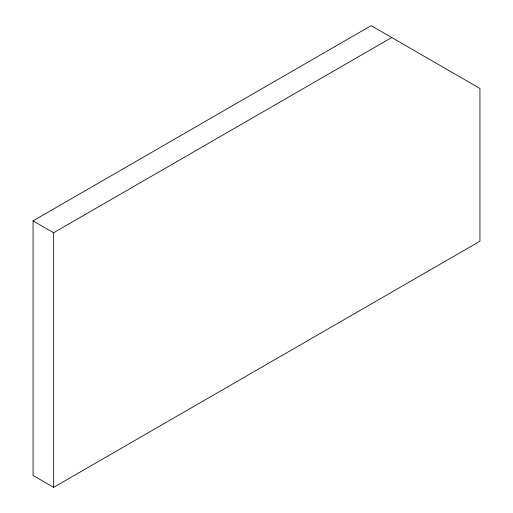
<?xml version="1.0" encoding="UTF-8"?>
<svg xmlns="http://www.w3.org/2000/svg" width="513" height="513" viewBox="0 0 513 513"><rect width="100%" height="100%" fill="white"/><g stroke="black" fill="none" stroke-linecap="round" stroke-linejoin="round"><path stroke-width="0.77" d="M33.056 220.853L371.162 25.65L479.944 88.454L479.944 241.225L53.641 487.35L33.056 475.468L33.056 220.853L53.641 232.735L391.74 37.532M53.641 232.735L53.641 487.35"/></g></svg>
